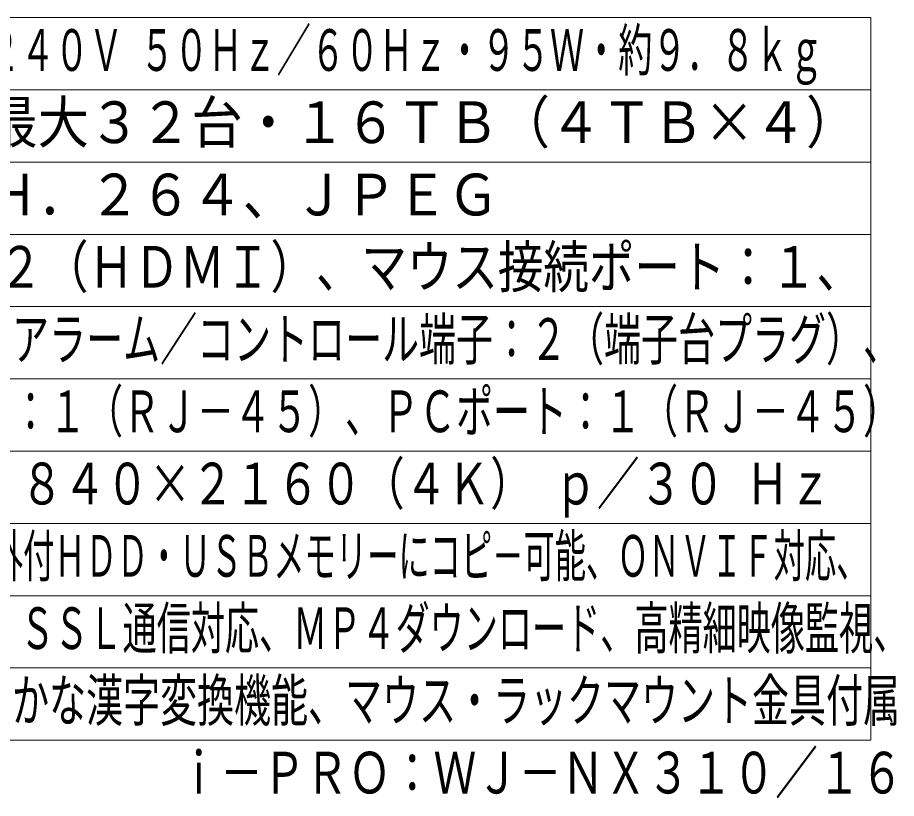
# Model space of a CAD drawing. Units: millimetres on the paper. Extents: x -63 to 64, y -59 to 59.
# Drawn here: x 3.4 to 64.2, y -58.5 to -4.5 of the extents above; entities that cross this region are included whole.
import ezdxf
from ezdxf.enums import TextEntityAlignment as Align

# ---------------------------------------------------------------- set-up
doc = ezdxf.new("R2010")
doc.units = ezdxf.units.MM
doc.layers.add('0-1_相当品', color=4, linetype='Continuous')
doc.layers.add('0-2_MOJI1', color=7, linetype='Continuous')
doc.layers.add('0-6_WAKU', color=4, linetype='Continuous', lineweight=9)
doc.styles.add('ＭＳ ゴシック', font='')
doc.styles.get('ＭＳ ゴシック').set_extended_font_data('MS Gothic')

msp = doc.modelspace()

# ---------------------------------------------------------------- linework, layer by layer
at = {"layer": '0-6_WAKU', "color": 3}
for p, q in [((-62.556, -4.504), (62.444, -4.504)), ((62.444, -54.504), (62.444, -4.504)), ((-62.556, -54.504), (62.444, -54.504))]:
    msp.add_line(p, q, dxfattribs=at)
at = {"layer": '0-6_WAKU'}
for p, q in [((-62.556, -9.504), (62.444, -9.504)), ((-62.556, -14.504), (62.444, -14.504)), ((-62.556, -19.504), (62.444, -19.504)), ((-62.556, -24.504), (62.444, -24.504)), ((62.444, -29.504), (-62.556, -29.504)), ((62.444, -34.504), (-62.556, -34.504)), ((62.444, -39.504), (-62.556, -39.504)), ((-62.556, -44.504), (62.444, -44.504)), ((-62.556, -49.504), (62.444, -49.504))]:
    msp.add_line(p, q, dxfattribs=at)

# ---------------------------------------------------------------- texts
at = {"layer": '0-1_相当品', "style": 'ＭＳ ゴシック', "width": 0.75}
msp.add_text('ｉ－ＰＲＯ：ＷＪ－ＮＸ３１０／１６', height=2.889, dxfattribs=at).set_placement((14.444, -59.059), align=Align.BOTTOM_LEFT)
at = {"layer": '0-2_MOJI1', "style": 'ＭＳ ゴシック'}
for s, height, width, p in [('ＡＣ１００Ｖ～ＡＣ２４０Ｖ ５０Ｈｚ／６０Ｈｚ・９５Ｗ・約９．８ｋｇ', 2.889, 0.6, (-20.056, -9.059)), ('標準１６台／最大３２台・１６ＴＢ（４ＴＢ×４）', 2.889, 0.9, (-20.056, -14.059)), ('Ｈ．２６５、Ｈ．２６４、ＪＰＥＧ', 2.889, 0.9, (-20.056, -19.059)), ('モニター端子：２（ＨＤＭＩ）、マウス接続ポート：１、', 2.886, 0.8, (-20.056, -24.059)), ('コピーポート：３、アラーム／コントロール端子：２（端子台プラグ）、', 2.889, 0.65, (-20.056, -29.059)), ('カメラ／ＰＣポート：１（ＲＪ－４５）、ＰＣポート：１（ＲＪ－４５）', 2.889, 0.65, (-20.056, -34.059)), ('メイン・サブ：３８４０×２１６０（４Ｋ） ｐ／３０ Ｈｚ', 2.889, 0.75, (-20.056, -39.059)), ('簡単操作・簡単設定、外付ＨＤＤ・ＵＳＢメモリーにコピ－可能、ＯＮＶＩＦ対応、', 2.886, 0.55, (-20.056, -44.059)), ('ＲＡＩＤ１運用可能、ＳＳＬ通信対応、ＭＰ４ダウンロード、高精細映像監視、', 2.886, 0.6, (-20.056, -49.059)), ('ＲＴＳＰ接続機能、かな漢字変換機能、マウス・ラックマウント金具付属', 2.889, 0.65, (-20.056, -54.059))]:
    msp.add_text(s, height=height, dxfattribs=dict(at, width=width)).set_placement(p, align=Align.BOTTOM_LEFT)

doc.saveas('drawing.dxf')
